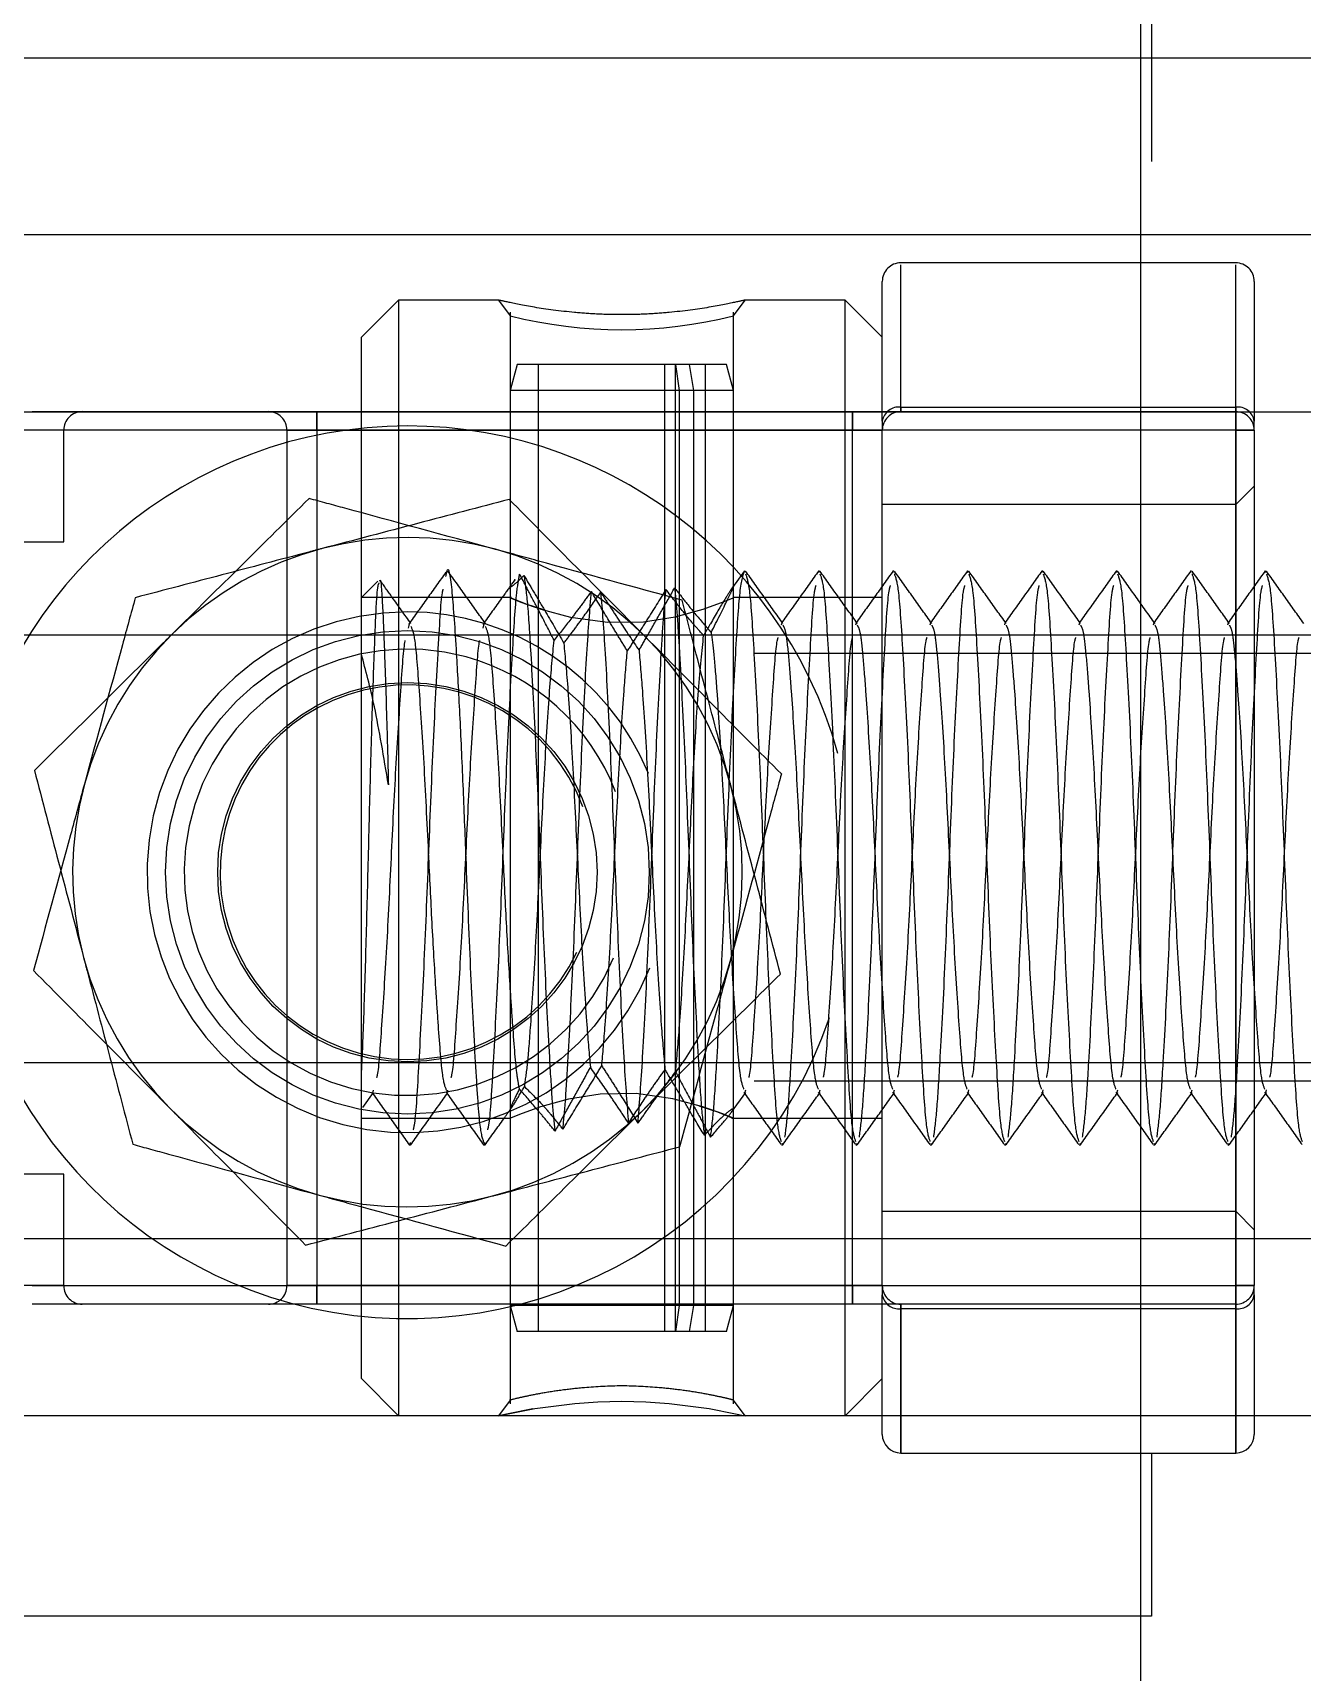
# Model space of a CAD drawing. Header units: metres. Extents: x 0 to 21025, y 0 to 14850.
# Drawn here: x 2112.73 to 2146.85, y 9001.63 to 9045.7 of the extents above; entities that cross this region are included whole.
import ezdxf

# ---------------------------------------------------------------- set-up
doc = ezdxf.new("R2010")
doc.units = ezdxf.units.M
doc.header["$LTSCALE"] = 25
doc.linetypes.add('HIDDEN2', pattern=[4.7625, 3.175, -1.5875])
for name, color, linetype in [('SL1', 8, 'Continuous'), ('SL4', 4, 'Continuous'), ('ST1', 7, 'HIDDEN2')]:
    doc.layers.add(name, color=color, linetype=linetype)

msp = doc.modelspace()

# ---------------------------------------------------------------- linework, layer by layer
at = {"layer": 'SL1'}
for p, q in [((2142.517, 9003.134), (2142.517, 9153.134)), ((2142.517, 8977.054), (2142.517, 9003.134))]:
    msp.add_line(p, q, dxfattribs=at)
at = {"layer": 'SL4'}
for p, q in [((2251.996, 9045.026), (1961.996, 9045.026)), ((2248.996, 9040.269), (1957.238, 9040.269)), ((2215.019, 9035.506), (1988.496, 9035.506)), ((2248.996, 9013.276), (1957.238, 9013.276)), ((2248.821, 9008.519), (1961.996, 9008.519)), ((2135.564, 9008.019), (2135.564, 9008.519)), ((2136.064, 9008.519), (2136.064, 9007.519)), ((2145.064, 9007.519), (2145.064, 9008.519)), ((2145.564, 9008.519), (2145.564, 9008.019)), ((2136.064, 9007.519), (2145.064, 9007.519)), ((2142.802, 9007.519), (2142.802, 9003.134)), ((2142.802, 9003.134), (2096.064, 9003.134))]:
    msp.add_line(p, q, dxfattribs=at)
for centre, start, end in [((2136.064, 9008.019), 180, 270), ((2145.064, 9008.019), 270, 0)]:
    msp.add_arc(centre, 0.5, start, end, dxfattribs=at)
at = {"layer": 'ST1'}
for p, q in [((2142.802, 9121.619), (2142.802, 9007.519)), ((2248.996, 9045.026), (1961.996, 9045.026)), ((2145.064, 9039.519), (2136.064, 9039.519)), ((2136.064, 9035.64), (2136.064, 9039.469)), ((2145.064, 9035.64), (2145.064, 9039.469)), ((2135.564, 9035.261), (2135.564, 9039.019)), ((2145.564, 9039.019), (2145.564, 9035.261)), ((2122.564, 9038.519), (2121.564, 9037.519)), ((2122.564, 9038.519), (2122.564, 9008.519)), ((2125.25, 9038.519), (2122.564, 9038.519)), ((2125.25, 9038.519), (2125.564, 9038.097)), ((2131.564, 9038.097), (2131.879, 9038.519)), ((2134.564, 9038.519), (2131.879, 9038.519)), ((2134.564, 9008.519), (2134.564, 9038.519)), ((2135.564, 9037.519), (2134.564, 9038.519)), ((2125.564, 9038.197), (2125.564, 9030.502)), ((2131.564, 9030.519), (2131.564, 9038.197)), ((2121.564, 9009.519), (2121.564, 9037.519)), ((2125.752, 9036.788), (2125.564, 9036.088)), ((2131.377, 9036.788), (2125.752, 9036.788)), ((2126.314, 9036.788), (2126.314, 9010.788)), ((2129.722, 9010.788), (2129.722, 9036.788)), ((2130.009, 9010.788), (2130.009, 9036.788)), ((2130.011, 9036.788), (2130.108, 9036.088)), ((2130.371, 9036.788), (2130.491, 9036.088)), ((2130.814, 9010.788), (2130.814, 9036.788)), ((2131.564, 9036.088), (2131.377, 9036.788)), ((2131.564, 9036.088), (2125.564, 9036.088)), ((2125.564, 9036.088), (2125.564, 9011.488)), ((2130.108, 9036.088), (2130.108, 9011.488)), ((2130.491, 9036.088), (2130.491, 9011.488)), ((2131.564, 9011.488), (2131.564, 9036.088)), ((2251.996, 9035.506), (1951.996, 9035.506)), ((2112.714, 9035.519), (2145.064, 9035.519)), ((2120.364, 9035.019), (2120.364, 9035.519)), ((2120.364, 9035.519), (2120.364, 9035.019)), ((2134.764, 9035.019), (2134.764, 9035.519)), ((2134.764, 9035.519), (2134.764, 9035.019)), ((2136.064, 9035.519), (2136.064, 9035.64)), ((2136.064, 9035.64), (2145.064, 9035.64)), ((2136.064, 9035.64), (2136.064, 9035.519)), ((2145.064, 9035.519), (2145.064, 9035.64)), ((2145.064, 9035.64), (2145.064, 9035.519)), ((2145.064, 9035.519), (2145.064, 9035.019)), ((2145.064, 9035.019), (2145.064, 9035.519)), ((2113.564, 9035.019), (2053.564, 9035.019)), ((2145.064, 9035.019), (2112.714, 9035.019)), ((2113.564, 9032.019), (2113.564, 9035.019)), ((2119.564, 9035.019), (2120.364, 9035.019)), ((2119.564, 9035.019), (2119.564, 9012.019)), ((2120.364, 9035.019), (2119.564, 9035.019)), ((2120.364, 9035.019), (2134.764, 9035.019)), ((2120.364, 9035.019), (2120.364, 9012.019)), ((2134.764, 9035.019), (2135.564, 9035.019)), ((2134.764, 9012.019), (2134.764, 9035.019)), ((2135.564, 9035.019), (2134.764, 9035.019)), ((2135.564, 9035.261), (2135.564, 9035.019)), ((2135.564, 9012.019), (2135.564, 9035.019)), ((2145.064, 9012.019), (2145.064, 9035.019)), ((2145.064, 9035.019), (2145.564, 9035.019)), ((2145.564, 9035.019), (2145.064, 9035.019)), ((2145.064, 9035.019), (2145.064, 9033.019)), ((2145.564, 9035.019), (2145.564, 9035.261)), ((2145.564, 9035.019), (2145.564, 9012.019)), ((2145.564, 9033.519), (2145.064, 9033.019)), ((2145.064, 9033.019), (2135.564, 9033.019)), ((2145.064, 9033.019), (2145.064, 9014.019)), ((2083.564, 9032.019), (2113.564, 9032.019)), ((2131.858, 9031.241), (2131.539, 9030.793)), ((2133.858, 9031.189), (2133.87, 9031.246)), ((2135.858, 9031.189), (2135.87, 9031.246)), ((2137.858, 9031.189), (2137.87, 9031.246)), ((2139.858, 9031.189), (2139.87, 9031.246)), ((2141.858, 9031.189), (2141.87, 9031.246)), ((2143.858, 9031.189), (2143.87, 9031.246)), ((2145.858, 9031.189), (2145.87, 9031.246)), ((2122.002, 9030.956), (2121.564, 9030.519)), ((2125.564, 9030.842), (2125.564, 9016.782)), ((2125.697, 9031.002), (2125.602, 9030.884)), ((2125.693, 9031.005), (2125.645, 9030.937)), ((2131.564, 9016.742), (2131.564, 9030.8)), ((2125.603, 9030.519), (2121.564, 9030.519)), ((2135.564, 9030.519), (2131.564, 9030.519)), ((2122.834, 9029.701), (2122.87, 9029.84)), ((2124.834, 9029.701), (2124.864, 9029.815)), ((2132.856, 9029.786), (2132.87, 9029.84)), ((2134.856, 9029.786), (2134.87, 9029.84)), ((2136.856, 9029.786), (2136.87, 9029.84)), ((2138.856, 9029.786), (2138.87, 9029.84)), ((2140.856, 9029.786), (2140.87, 9029.84)), ((2142.856, 9029.786), (2142.87, 9029.84)), ((2144.856, 9029.786), (2144.87, 9029.84)), ((1992.496, 9029.519), (2211.496, 9029.519)), ((2211.496, 9029.019), (1992.496, 9029.019)), ((1992.496, 9018.019), (2211.496, 9018.019)), ((2211.496, 9017.519), (1992.496, 9017.519)), ((2121.607, 9016.811), (2121.891, 9017.21)), ((2121.87, 9017.197), (2121.89, 9017.273)), ((2123.87, 9017.197), (2123.89, 9017.273)), ((2131.515, 9016.681), (2131.895, 9017.214)), ((2131.87, 9017.197), (2131.893, 9017.286)), ((2133.87, 9017.197), (2133.893, 9017.286)), ((2135.87, 9017.197), (2135.893, 9017.286)), ((2137.87, 9017.197), (2137.893, 9017.286)), ((2139.87, 9017.197), (2139.893, 9017.286)), ((2141.87, 9017.197), (2141.893, 9017.286)), ((2143.87, 9017.197), (2143.893, 9017.286)), ((2145.87, 9017.197), (2145.893, 9017.286)), ((2121.564, 9016.519), (2125.564, 9016.519)), ((2125.564, 9016.519), (2125.564, 9008.84)), ((2131.525, 9016.519), (2135.564, 9016.519)), ((2131.564, 9008.84), (2131.564, 9016.535)), ((2122.87, 9015.791), (2122.886, 9015.866)), ((2124.87, 9015.791), (2124.886, 9015.866)), ((2132.87, 9015.791), (2132.891, 9015.85)), ((2134.87, 9015.791), (2134.891, 9015.85)), ((2136.87, 9015.791), (2136.891, 9015.85)), ((2138.87, 9015.791), (2138.891, 9015.85)), ((2140.87, 9015.791), (2140.891, 9015.85)), ((2142.87, 9015.791), (2142.891, 9015.85)), ((2144.87, 9015.791), (2144.891, 9015.85)), ((2113.564, 9015.019), (2053.564, 9015.019)), ((2113.564, 9012.019), (2113.564, 9015.019)), ((2135.564, 9014.019), (2145.064, 9014.019)), ((2145.064, 9014.019), (2145.564, 9013.519)), ((2145.064, 9014.019), (2145.064, 9012.019)), ((2251.996, 9013.276), (1957.238, 9013.276)), ((2113.564, 9012.019), (2053.564, 9012.019)), ((2112.714, 9012.019), (2145.064, 9012.019)), ((2120.364, 9012.019), (2119.564, 9012.019)), ((2119.564, 9012.019), (2120.364, 9012.019)), ((2120.364, 9011.519), (2120.364, 9012.019)), ((2134.764, 9012.019), (2120.364, 9012.019)), ((2120.364, 9012.019), (2120.364, 9011.519)), ((2135.564, 9012.019), (2134.764, 9012.019)), ((2134.764, 9011.519), (2134.764, 9012.019)), ((2134.764, 9012.019), (2135.564, 9012.019)), ((2134.764, 9012.019), (2134.764, 9011.519)), ((2135.564, 9012.019), (2135.564, 9011.776)), ((2135.564, 9008.519), (2135.564, 9011.776)), ((2145.064, 9012.019), (2145.564, 9012.019)), ((2145.064, 9012.019), (2145.064, 9011.519)), ((2145.564, 9012.019), (2145.064, 9012.019)), ((2145.064, 9011.519), (2145.064, 9012.019)), ((2145.564, 9011.776), (2145.564, 9012.019)), ((2145.564, 9011.776), (2145.564, 9008.519)), ((2145.064, 9011.519), (2112.714, 9011.519)), ((2131.564, 9011.488), (2125.564, 9011.488)), ((2125.564, 9011.488), (2125.752, 9010.788)), ((2130.108, 9011.488), (2130.011, 9010.788)), ((2130.491, 9011.488), (2130.371, 9010.788)), ((2131.377, 9010.788), (2131.564, 9011.488)), ((2136.064, 9011.519), (2136.064, 9011.397)), ((2136.064, 9011.397), (2136.064, 9011.519)), ((2145.064, 9011.397), (2136.064, 9011.397)), ((2136.064, 9011.397), (2136.064, 9008.519)), ((2136.064, 9007.519), (2136.064, 9011.397)), ((2145.064, 9011.519), (2145.064, 9011.397)), ((2145.064, 9011.397), (2145.064, 9011.519)), ((2145.064, 9011.397), (2145.064, 9007.519)), ((2145.064, 9008.519), (2145.064, 9011.397)), ((2131.377, 9010.788), (2125.752, 9010.788)), ((2121.564, 9009.519), (2122.564, 9008.519)), ((2134.564, 9008.519), (2135.564, 9009.519)), ((2125.564, 9008.94), (2125.25, 9008.519)), ((2131.879, 9008.519), (2131.564, 9008.94))]:
    msp.add_line(p, q, dxfattribs=at)
at = {"layer": 'ST1', "flags": 128}
for points in [[(2126.492, 9030.179), (2125.996, 9030.345), (2125.621, 9030.494), (2125.591, 9030.507), (2125.853, 9030.4), (2126.384, 9030.208), (2127.189, 9029.991), (2128.182, 9029.855), (2129.146, 9029.87), (2129.997, 9030.003), (2130.749, 9030.21), (2131.315, 9030.415), (2131.557, 9030.516), (2131.564, 9030.519), (2131.564, 9030.519)], [(2130.637, 9016.858), (2131.132, 9016.693), (2131.507, 9016.543), (2131.537, 9016.53), (2131.275, 9016.637), (2130.745, 9016.829), (2129.939, 9017.046), (2128.946, 9017.182), (2127.983, 9017.167), (2127.132, 9017.034), (2126.38, 9016.827), (2125.814, 9016.622), (2125.571, 9016.521), (2125.564, 9016.519), (2125.564, 9016.519)], [(2126.172, 9008.704), (2125.506, 9008.575), (2125.25, 9008.519), (2125.506, 9008.576), (2126.222, 9008.714), (2127.297, 9008.852), (2127.923, 9008.896), (2128.567, 9008.911), (2129.209, 9008.896), (2129.836, 9008.852), (2130.909, 9008.713), (2131.623, 9008.576), (2131.879, 9008.519), (2131.879, 9008.519)]]:
    msp.add_lwpolyline(points, dxfattribs=at)
at = {"layer": 'ST1'}
for radius in [6.5, 5.1]:
    msp.add_circle((2122.802, 9023.134), radius, dxfattribs=at)
for centre, radius, start, end in [((2136.064, 9039.019), 0.5, 90, 180), ((2145.064, 9039.019), 0.5, 0, 90), ((2128.564, 9049.82), 12.101, 255.6458, 284.3543), ((2114.064, 9035.019), 0.5, 90, 180), ((2119.064, 9035.019), 0.5, 0, 90), ((2136.011, 9035.191), 0.452, 83.2366, 171.0568), ((2136.064, 9035.019), 0.5, 90, 180), ((2145.117, 9035.191), 0.452, 8.9432, 96.7634), ((2145.064, 9035.019), 0.5, 0, 90), ((2122.802, 9023.134), 12, 15.4213, 254.7385), ((2122.802, 9023.134), 9, 74.7385, 134.7385), ((2122.802, 9023.134), 9, 14.7385, 74.7385), ((2122.802, 9023.134), 7, 90, 338.4817), ((2122.802, 9023.134), 7, 22.2856, 90), ((2122.802, 9023.134), 9, 134.7385, 194.7385), ((2122.802, 9023.134), 6, 74.7385, 337.4499), ((2122.802, 9023.134), 6, 21.1433, 74.7385), ((2122.802, 9023.134), 5.036, 20.4616, 254.7385), ((2122.802, 9023.134), 9, 314.7385, 14.7385), ((2122.802, 9023.134), 5.036, 254.7385, 334.788), ((2122.802, 9023.134), 9, 194.7385, 254.7385), ((2122.802, 9023.134), 12, 254.7385, 341.015), ((2122.802, 9023.134), 9, 254.7385, 314.7385), ((2114.064, 9012.019), 0.5, 180, 270), ((2119.064, 9012.019), 0.5, 270, 0), ((2136.064, 9012.019), 0.5, 180, 270), ((2136.011, 9011.846), 0.452, 188.9432, 276.7634), ((2145.064, 9012.019), 0.5, 270, 0), ((2145.117, 9011.846), 0.452, 263.2366, 351.0568)]:
    msp.add_arc(centre, radius, start, end, dxfattribs=at)
for points, knots in [([(2131.879, 9038.519), (2131.827, 9038.507), (2131.723, 9038.483), (2130.969, 9038.323), (2130.049, 9038.196), (2129.215, 9038.136), (2128.564, 9038.121), (2127.912, 9038.136), (2127.079, 9038.196), (2126.158, 9038.323), (2125.405, 9038.483), (2125.302, 9038.506), (2125.25, 9038.518)], [0, 0, 0, 0, 0.126515, 0.252178, 0.376338, 0.4387, 0.500055, 0.561334, 0.623836, 0.747998, 0.873699, 1, 1, 1, 1]), ([(2120.158, 9033.184), (2119.558, 9032.59), (2118.348, 9031.391), (2117.098, 9030.152), (2116.467, 9029.527)], [0, 0, 0, 0, 0.495458, 1, 1, 1, 1]), ([(2125.171, 9031.816), (2123.807, 9032.188), (2122.11, 9032.651), (2120.478, 9033.097), (2120.158, 9033.184)], [0, 0, 0, 0, 0.803647, 1, 1, 1, 1]), ([(2125.537, 9033.159), (2124.721, 9032.945), (2123.074, 9032.511), (2121.371, 9032.063), (2120.512, 9031.837)], [0, 0, 0, 0, 0.495458, 1, 1, 1, 1]), ([(2129.195, 9029.468), (2129.108, 9029.556), (2128.451, 9030.218), (2127.214, 9031.468), (2126.099, 9032.592), (2125.537, 9033.159)], [0, 0, 0, 0, 0.07009, 0.530784, 1, 1, 1, 1]), ([(2120.512, 9031.837), (2120.393, 9031.806), (2119.491, 9031.569), (2117.79, 9031.121), (2116.259, 9030.719), (2115.487, 9030.516)], [0, 0, 0, 0, 0.07009, 0.530784, 1, 1, 1, 1]), ([(2130.184, 9030.448), (2128.894, 9030.8), (2127.24, 9031.251), (2125.544, 9031.714), (2125.171, 9031.816)], [0, 0, 0, 0, 0.779636, 1, 1, 1, 1]), ([(2122.059, 9030.961), (2122.061, 9030.969), (2122.084, 9031.067), (2122.128, 9030.457), (2122.185, 9029.12), (2122.243, 9027.313), (2122.278, 9025.994), (2122.291, 9025.48)], [0, 0, 0, 0, 0.024344, 0.290236, 0.55602, 0.826852, 1, 1, 1, 1]), ([(2123.835, 9031.203), (2123.668, 9030.969), (2123.334, 9030.501), (2123, 9030.033), (2122.833, 9029.799)], [0, 0, 0, 0, 0.500027, 1, 1, 1, 1]), ([(2123.836, 9031.085), (2123.847, 9031.149), (2123.901, 9031.45), (2124.001, 9030.786), (2124.101, 9029.321), (2124.204, 9027.424), (2124.292, 9025.527), (2124.383, 9023.182), (2124.491, 9020.474), (2124.627, 9017.935), (2124.735, 9016.198), (2124.816, 9015.97), (2124.855, 9015.862)], [0, 0, 0, 0, 0.0332198, 0.1569955, 0.2769225, 0.3604424, 0.4439588, 0.5243395, 0.6460078, 0.7708643, 0.8907913, 1, 1, 1, 1]), ([(2124.896, 9029.821), (2124.729, 9030.056), (2124.394, 9030.525), (2124.06, 9030.994), (2123.892, 9031.229)], [0, 0, 0, 0, 0.499948, 1, 1, 1, 1]), ([(2124.96, 9016.209), (2124.973, 9016.257), (2125.028, 9016.461), (2125.113, 9017.969), (2125.25, 9020.466), (2125.37, 9023.522), (2125.491, 9026.559), (2125.627, 9029.111), (2125.725, 9030.647), (2125.792, 9031.011), (2125.818, 9031.151)], [0, 0, 0, 0, 0.044539, 0.186352, 0.333994, 0.477866, 0.621739, 0.769381, 0.911194, 1, 1, 1, 1]), ([(2125.591, 9030.842), (2125.584, 9030.828), (2125.563, 9030.785), (2125.706, 9030.895), (2125.868, 9031.049), (2125.932, 9031.111)], [0, 0, 0, 0, 0.217383, 0.688839, 1, 1, 1, 1]), ([(2126.744, 9029.373), (2126.608, 9029.636), (2126.373, 9030.089), (2126.056, 9030.692), (2125.898, 9030.997), (2125.818, 9031.151)], [0, 0, 0, 0, 0.407732, 0.700309, 1, 1, 1, 1]), ([(2125.932, 9031.111), (2125.964, 9030.901), (2126.027, 9030.486), (2126.124, 9028.918), (2126.25, 9026.559), (2126.37, 9023.518), (2126.491, 9020.479), (2126.609, 9018.249), (2126.696, 9016.846), (2126.743, 9016.397), (2126.767, 9016.174)], [0, 0, 0, 0, 0.113372, 0.2252489, 0.3767018, 0.5242875, 0.6718732, 0.8233261, 0.912077, 1, 1, 1, 1]), ([(2125.932, 9031.111), (2126.02, 9030.965), (2126.195, 9030.675), (2126.555, 9030.066), (2126.833, 9029.592), (2127.005, 9029.297)], [0, 0, 0, 0, 0.275087, 0.549567, 1, 1, 1, 1]), ([(2130.949, 9016.009), (2130.977, 9016.228), (2131.034, 9016.665), (2131.127, 9018.17), (2131.25, 9020.478), (2131.37, 9023.518), (2131.491, 9026.56), (2131.627, 9029.107), (2131.74, 9030.894), (2131.826, 9031.128), (2131.87, 9031.246)], [0, 0, 0, 0, 0.094003, 0.187512, 0.325203, 0.459378, 0.593554, 0.731245, 0.863501, 1, 1, 1, 1]), ([(2132.895, 9029.823), (2132.727, 9030.058), (2132.392, 9030.528), (2132.057, 9030.997), (2131.89, 9031.232)], [0, 0, 0, 0, 0.499908, 1, 1, 1, 1]), ([(2131.89, 9031.155), (2131.927, 9031.049), (2132.007, 9030.823), (2132.113, 9029.101), (2132.25, 9026.562), (2132.37, 9023.519), (2132.491, 9020.475), (2132.627, 9017.937), (2132.733, 9016.227), (2132.811, 9016.001), (2132.847, 9015.898)], [0, 0, 0, 0, 0.111758, 0.239388, 0.372264, 0.501747, 0.63123, 0.764106, 0.891736, 1, 1, 1, 1]), ([(2133.858, 9031.241), (2133.691, 9031.006), (2133.357, 9030.537), (2133.022, 9030.068), (2132.855, 9029.833)], [0, 0, 0, 0, 0.500033, 1, 1, 1, 1]), ([(2134.895, 9029.823), (2134.727, 9030.058), (2134.392, 9030.528), (2134.057, 9030.997), (2133.89, 9031.232)], [0, 0, 0, 0, 0.499908, 1, 1, 1, 1]), ([(2133.89, 9031.155), (2133.927, 9031.049), (2134.007, 9030.823), (2134.113, 9029.101), (2134.25, 9026.562), (2134.37, 9023.519), (2134.491, 9020.475), (2134.627, 9017.937), (2134.733, 9016.227), (2134.811, 9016.001), (2134.847, 9015.898)], [0, 0, 0, 0, 0.111758, 0.239388, 0.372264, 0.501747, 0.63123, 0.764106, 0.891736, 1, 1, 1, 1]), ([(2135.858, 9031.241), (2135.691, 9031.006), (2135.357, 9030.537), (2135.022, 9030.068), (2134.855, 9029.833)], [0, 0, 0, 0, 0.500033, 1, 1, 1, 1]), ([(2136.895, 9029.823), (2136.727, 9030.058), (2136.392, 9030.528), (2136.057, 9030.997), (2135.89, 9031.232)], [0, 0, 0, 0, 0.4999079, 1, 1, 1, 1]), ([(2135.89, 9031.155), (2135.927, 9031.049), (2136.007, 9030.823), (2136.113, 9029.101), (2136.25, 9026.562), (2136.37, 9023.519), (2136.491, 9020.475), (2136.627, 9017.937), (2136.733, 9016.227), (2136.811, 9016.001), (2136.847, 9015.898)], [0, 0, 0, 0, 0.111758, 0.239388, 0.372264, 0.501747, 0.63123, 0.764106, 0.891736, 1, 1, 1, 1]), ([(2137.858, 9031.241), (2137.691, 9031.006), (2137.357, 9030.537), (2137.022, 9030.068), (2136.855, 9029.833)], [0, 0, 0, 0, 0.5000327, 1, 1, 1, 1]), ([(2138.895, 9029.823), (2138.727, 9030.058), (2138.392, 9030.528), (2138.057, 9030.997), (2137.89, 9031.232)], [0, 0, 0, 0, 0.4999079, 1, 1, 1, 1]), ([(2137.89, 9031.155), (2137.927, 9031.049), (2138.007, 9030.823), (2138.113, 9029.101), (2138.25, 9026.562), (2138.37, 9023.519), (2138.491, 9020.475), (2138.627, 9017.937), (2138.733, 9016.227), (2138.811, 9016.001), (2138.847, 9015.898)], [0, 0, 0, 0, 0.111758, 0.239388, 0.372264, 0.501747, 0.63123, 0.764106, 0.891736, 1, 1, 1, 1]), ([(2139.858, 9031.241), (2139.691, 9031.006), (2139.357, 9030.537), (2139.022, 9030.068), (2138.855, 9029.833)], [0, 0, 0, 0, 0.5000327, 1, 1, 1, 1]), ([(2140.895, 9029.823), (2140.727, 9030.058), (2140.392, 9030.528), (2140.057, 9030.997), (2139.89, 9031.232)], [0, 0, 0, 0, 0.499908, 1, 1, 1, 1]), ([(2139.89, 9031.155), (2139.927, 9031.049), (2140.007, 9030.823), (2140.113, 9029.101), (2140.25, 9026.562), (2140.37, 9023.519), (2140.491, 9020.475), (2140.627, 9017.937), (2140.733, 9016.227), (2140.811, 9016.001), (2140.847, 9015.898)], [0, 0, 0, 0, 0.1117583, 0.2393882, 0.3722641, 0.5017472, 0.6312302, 0.7641061, 0.891736, 1, 1, 1, 1]), ([(2141.858, 9031.241), (2141.691, 9031.006), (2141.357, 9030.537), (2141.022, 9030.068), (2140.855, 9029.833)], [0, 0, 0, 0, 0.500033, 1, 1, 1, 1]), ([(2142.895, 9029.823), (2142.727, 9030.058), (2142.392, 9030.528), (2142.057, 9030.997), (2141.89, 9031.232)], [0, 0, 0, 0, 0.4999079, 1, 1, 1, 1]), ([(2141.89, 9031.155), (2141.927, 9031.049), (2142.007, 9030.823), (2142.113, 9029.101), (2142.25, 9026.562), (2142.37, 9023.519), (2142.491, 9020.475), (2142.627, 9017.937), (2142.733, 9016.227), (2142.811, 9016.001), (2142.847, 9015.898)], [0, 0, 0, 0, 0.111758, 0.239388, 0.372264, 0.501747, 0.63123, 0.764106, 0.891736, 1, 1, 1, 1]), ([(2143.858, 9031.241), (2143.691, 9031.006), (2143.357, 9030.537), (2143.022, 9030.068), (2142.855, 9029.833)], [0, 0, 0, 0, 0.500033, 1, 1, 1, 1]), ([(2144.895, 9029.823), (2144.727, 9030.058), (2144.392, 9030.528), (2144.057, 9030.997), (2143.89, 9031.232)], [0, 0, 0, 0, 0.499908, 1, 1, 1, 1]), ([(2143.89, 9031.155), (2143.927, 9031.049), (2144.007, 9030.823), (2144.113, 9029.101), (2144.25, 9026.562), (2144.37, 9023.519), (2144.491, 9020.475), (2144.627, 9017.937), (2144.733, 9016.227), (2144.811, 9016.001), (2144.847, 9015.898)], [0, 0, 0, 0, 0.111758, 0.239388, 0.372264, 0.501747, 0.63123, 0.764106, 0.891736, 1, 1, 1, 1]), ([(2145.858, 9031.241), (2145.691, 9031.006), (2145.357, 9030.537), (2145.022, 9030.068), (2144.855, 9029.833)], [0, 0, 0, 0, 0.500033, 1, 1, 1, 1]), ([(2146.895, 9029.823), (2146.727, 9030.058), (2146.392, 9030.528), (2146.057, 9030.997), (2145.89, 9031.232)], [0, 0, 0, 0, 0.4999079, 1, 1, 1, 1]), ([(2145.89, 9031.155), (2145.927, 9031.049), (2146.007, 9030.823), (2146.113, 9029.101), (2146.25, 9026.562), (2146.37, 9023.519), (2146.491, 9020.475), (2146.627, 9017.937), (2146.733, 9016.227), (2146.811, 9016.001), (2146.847, 9015.898)], [0, 0, 0, 0, 0.111758, 0.239388, 0.372264, 0.501747, 0.63123, 0.764106, 0.891736, 1, 1, 1, 1]), ([(2121.564, 9017.579), (2121.585, 9018.052), (2121.626, 9018.998), (2121.693, 9021.129), (2121.753, 9023.5), (2121.812, 9025.924), (2121.879, 9028.13), (2121.941, 9029.827), (2121.993, 9030.84), (2122.03, 9030.891), (2122.045, 9030.912)], [0, 0, 0, 0, 0.127856, 0.255712, 0.383567, 0.511324, 0.64267, 0.774035, 0.905324, 1, 1, 1, 1]), ([(2122.896, 9029.821), (2122.729, 9030.056), (2122.455, 9030.439), (2122.181, 9030.823), (2122.075, 9030.972)], [0, 0, 0, 0, 0.611339, 1, 1, 1, 1]), ([(2122.96, 9016.209), (2122.973, 9016.257), (2123.028, 9016.461), (2123.113, 9017.969), (2123.25, 9020.468), (2123.37, 9023.518), (2123.491, 9026.574), (2123.628, 9029.053), (2123.706, 9030.516), (2123.755, 9030.714), (2123.762, 9030.743)], [0, 0, 0, 0, 0.047646, 0.199353, 0.357295, 0.511204, 0.665113, 0.823055, 0.974761, 1, 1, 1, 1]), ([(2125.599, 9030.872), (2125.511, 9030.748), (2125.255, 9030.391), (2125, 9030.033), (2124.833, 9029.799)], [0, 0, 0, 0, 0.345879, 1, 1, 1, 1]), ([(2127.746, 9030.687), (2127.654, 9030.56), (2127.47, 9030.307), (2127.134, 9029.86), (2126.894, 9029.559), (2126.744, 9029.373)], [0, 0, 0, 0, 0.2754645, 0.5509696, 1, 1, 1, 1]), ([(2126.98, 9016.223), (2127.002, 9016.446), (2127.047, 9016.893), (2127.132, 9018.27), (2127.249, 9020.478), (2127.37, 9023.523), (2127.491, 9026.543), (2127.628, 9029.203), (2127.706, 9030.193), (2127.746, 9030.687)], [0, 0, 0, 0, 0.091539, 0.184266, 0.349273, 0.510066, 0.67086, 0.835866, 1, 1, 1, 1]), ([(2127.005, 9029.297), (2127.098, 9029.416), (2127.282, 9029.653), (2127.614, 9030.108), (2127.851, 9030.45), (2127.997, 9030.662)], [0, 0, 0, 0, 0.275069, 0.550049, 1, 1, 1, 1]), ([(2128.712, 9029.085), (2128.629, 9029.22), (2128.463, 9029.491), (2128.139, 9030.026), (2127.902, 9030.424), (2127.746, 9030.687)], [0, 0, 0, 0, 0.254145, 0.508288, 1, 1, 1, 1]), ([(2127.997, 9030.662), (2128.036, 9030.174), (2128.114, 9029.184), (2128.249, 9026.544), (2128.37, 9023.519), (2128.491, 9020.493), (2128.626, 9017.869), (2128.703, 9016.879), (2128.741, 9016.395)], [0, 0, 0, 0, 0.165658, 0.335718, 0.501437, 0.667155, 0.837216, 1, 1, 1, 1]), ([(2127.997, 9030.662), (2128.083, 9030.529), (2128.255, 9030.263), (2128.596, 9029.741), (2128.856, 9029.355), (2129.027, 9029.102)], [0, 0, 0, 0, 0.254741, 0.509482, 1, 1, 1, 1]), ([(2129.751, 9030.738), (2129.582, 9030.466), (2129.327, 9030.056), (2128.978, 9029.502), (2128.801, 9029.224), (2128.712, 9029.085)], [0, 0, 0, 0, 0.497457, 0.748438, 1, 1, 1, 1]), ([(2128.998, 9016.384), (2129.036, 9016.871), (2129.114, 9017.86), (2129.249, 9020.494), (2129.37, 9023.515), (2129.491, 9026.559), (2129.606, 9028.737), (2129.69, 9030.076), (2129.731, 9030.519), (2129.751, 9030.738)], [0, 0, 0, 0, 0.162123, 0.329894, 0.49338, 0.656866, 0.824637, 0.913089, 1, 1, 1, 1]), ([(2129.027, 9029.102), (2129.107, 9029.242), (2129.309, 9029.595), (2129.63, 9030.157), (2129.866, 9030.572), (2129.984, 9030.78)], [0, 0, 0, 0, 0.248799, 0.623508, 1, 1, 1, 1]), ([(2130.763, 9029.501), (2130.673, 9029.599), (2130.495, 9029.795), (2130.155, 9030.206), (2129.907, 9030.533), (2129.751, 9030.738)], [0, 0, 0, 0, 0.271578, 0.542917, 1, 1, 1, 1]), ([(2129.984, 9030.78), (2130.006, 9030.559), (2130.049, 9030.113), (2130.133, 9028.754), (2130.249, 9026.558), (2130.37, 9023.519), (2130.491, 9020.478), (2130.612, 9018.197), (2130.703, 9016.726), (2130.757, 9016.282), (2130.783, 9016.06)], [0, 0, 0, 0, 0.085004, 0.171301, 0.329311, 0.483287, 0.637262, 0.795272, 0.897616, 1, 1, 1, 1]), ([(2129.984, 9030.78), (2130.076, 9030.661), (2130.259, 9030.424), (2130.597, 9030.006), (2130.822, 9029.744), (2130.965, 9029.579)], [0, 0, 0, 0, 0.2686568, 0.5374025, 1, 1, 1, 1]), ([(2130.965, 9029.579), (2131.128, 9029.902), (2131.362, 9030.369), (2131.544, 9030.749), (2131.58, 9030.85), (2131.508, 9030.755), (2131.304, 9030.429), (2131.03, 9029.965), (2130.824, 9029.607), (2130.763, 9029.501)], [0, 0, 0, 0, 0.258271, 0.372339, 0.487332, 0.589054, 0.71672, 0.9158, 1, 1, 1, 1]), ([(2132.949, 9016.009), (2132.977, 9016.228), (2133.034, 9016.666), (2133.127, 9018.17), (2133.25, 9020.479), (2133.37, 9023.516), (2133.491, 9026.57), (2133.627, 9029.071), (2133.713, 9030.589), (2133.77, 9030.794), (2133.785, 9030.847)], [0, 0, 0, 0, 0.103388, 0.206233, 0.357671, 0.505243, 0.652814, 0.804253, 0.949712, 1, 1, 1, 1]), ([(2134.949, 9016.009), (2134.977, 9016.228), (2135.034, 9016.666), (2135.127, 9018.17), (2135.25, 9020.479), (2135.37, 9023.516), (2135.491, 9026.57), (2135.627, 9029.071), (2135.713, 9030.589), (2135.77, 9030.794), (2135.785, 9030.847)], [0, 0, 0, 0, 0.103388, 0.206233, 0.357671, 0.505243, 0.652814, 0.804253, 0.949712, 1, 1, 1, 1]), ([(2136.949, 9016.009), (2136.977, 9016.228), (2137.034, 9016.666), (2137.127, 9018.17), (2137.25, 9020.479), (2137.37, 9023.516), (2137.491, 9026.57), (2137.627, 9029.071), (2137.713, 9030.589), (2137.77, 9030.794), (2137.785, 9030.847)], [0, 0, 0, 0, 0.103388, 0.206233, 0.357671, 0.505243, 0.652814, 0.804253, 0.949712, 1, 1, 1, 1]), ([(2138.949, 9016.009), (2138.977, 9016.228), (2139.034, 9016.666), (2139.127, 9018.17), (2139.25, 9020.479), (2139.37, 9023.516), (2139.491, 9026.57), (2139.627, 9029.071), (2139.713, 9030.589), (2139.77, 9030.794), (2139.785, 9030.847)], [0, 0, 0, 0, 0.103388, 0.206233, 0.357671, 0.505243, 0.652814, 0.804253, 0.949712, 1, 1, 1, 1]), ([(2140.949, 9016.009), (2140.977, 9016.228), (2141.034, 9016.666), (2141.127, 9018.17), (2141.25, 9020.479), (2141.37, 9023.516), (2141.491, 9026.57), (2141.627, 9029.071), (2141.713, 9030.589), (2141.77, 9030.794), (2141.785, 9030.847)], [0, 0, 0, 0, 0.103388, 0.206233, 0.357671, 0.505243, 0.652814, 0.804253, 0.949712, 1, 1, 1, 1]), ([(2142.949, 9016.009), (2142.977, 9016.228), (2143.034, 9016.666), (2143.127, 9018.17), (2143.25, 9020.479), (2143.37, 9023.516), (2143.491, 9026.57), (2143.627, 9029.071), (2143.713, 9030.589), (2143.77, 9030.794), (2143.785, 9030.847)], [0, 0, 0, 0, 0.103388, 0.206233, 0.357671, 0.505243, 0.652814, 0.804253, 0.949712, 1, 1, 1, 1]), ([(2144.949, 9016.009), (2144.977, 9016.228), (2145.034, 9016.666), (2145.127, 9018.17), (2145.25, 9020.479), (2145.37, 9023.516), (2145.491, 9026.57), (2145.627, 9029.071), (2145.713, 9030.589), (2145.77, 9030.794), (2145.785, 9030.847)], [0, 0, 0, 0, 0.103388, 0.206233, 0.357671, 0.505243, 0.652814, 0.804253, 0.949712, 1, 1, 1, 1]), ([(2115.487, 9030.516), (2115.372, 9030.095), (2114.926, 9028.461), (2114.463, 9026.763), (2114.119, 9025.503)], [0, 0, 0, 0, 0.257551, 1, 1, 1, 1]), ([(2131.506, 9025.423), (2131.474, 9025.542), (2131.237, 9026.444), (2130.789, 9028.145), (2130.387, 9029.676), (2130.184, 9030.448)], [0, 0, 0, 0, 0.07009, 0.530784, 1, 1, 1, 1]), ([(2122.895, 9029.747), (2122.93, 9029.663), (2123.008, 9029.479), (2123.113, 9028.084), (2123.249, 9026.009), (2123.361, 9023.708), (2123.461, 9021.618), (2123.551, 9020.096), (2123.647, 9018.69), (2123.734, 9017.538), (2123.814, 9017.354), (2123.852, 9017.268)], [0, 0, 0, 0, 0.106668, 0.234267, 0.36712, 0.496575, 0.595655, 0.698162, 0.759735, 0.887334, 1, 1, 1, 1]), ([(2124.895, 9029.747), (2124.93, 9029.663), (2125.008, 9029.479), (2125.113, 9028.084), (2125.249, 9026.009), (2125.361, 9023.708), (2125.461, 9021.617), (2125.551, 9020.097), (2125.647, 9018.687), (2125.722, 9017.726), (2125.785, 9017.418), (2125.808, 9017.309)], [0, 0, 0, 0, 0.111485, 0.244847, 0.383701, 0.519003, 0.622557, 0.729694, 0.794048, 0.92741, 1, 1, 1, 1]), ([(2132.894, 9029.775), (2132.918, 9029.733), (2132.97, 9029.645), (2133.04, 9029.005), (2133.13, 9027.863), (2133.249, 9026.002), (2133.37, 9023.52), (2133.491, 9021.028), (2133.627, 9018.954), (2133.732, 9017.564), (2133.809, 9017.381), (2133.844, 9017.299)], [0, 0, 0, 0, 0.0726073, 0.1550688, 0.2378835, 0.371691, 0.5020758, 0.6324606, 0.7662681, 0.8947836, 1, 1, 1, 1]), ([(2134.894, 9029.775), (2134.918, 9029.733), (2134.97, 9029.645), (2135.04, 9029.005), (2135.13, 9027.863), (2135.249, 9026.002), (2135.37, 9023.52), (2135.491, 9021.028), (2135.627, 9018.954), (2135.732, 9017.564), (2135.809, 9017.381), (2135.844, 9017.299)], [0, 0, 0, 0, 0.072607, 0.155069, 0.237884, 0.371691, 0.502076, 0.632461, 0.766268, 0.894784, 1, 1, 1, 1]), ([(2136.894, 9029.775), (2136.918, 9029.733), (2136.97, 9029.645), (2137.04, 9029.005), (2137.13, 9027.863), (2137.249, 9026.002), (2137.37, 9023.52), (2137.491, 9021.028), (2137.627, 9018.954), (2137.732, 9017.564), (2137.809, 9017.381), (2137.844, 9017.299)], [0, 0, 0, 0, 0.072607, 0.155069, 0.237884, 0.371691, 0.502076, 0.632461, 0.766268, 0.894784, 1, 1, 1, 1]), ([(2138.894, 9029.775), (2138.918, 9029.733), (2138.97, 9029.645), (2139.04, 9029.005), (2139.13, 9027.863), (2139.249, 9026.002), (2139.37, 9023.52), (2139.491, 9021.028), (2139.627, 9018.954), (2139.732, 9017.564), (2139.809, 9017.381), (2139.844, 9017.299)], [0, 0, 0, 0, 0.0726073, 0.1550688, 0.2378835, 0.371691, 0.5020758, 0.6324606, 0.7662681, 0.8947836, 1, 1, 1, 1]), ([(2140.894, 9029.775), (2140.918, 9029.733), (2140.97, 9029.645), (2141.04, 9029.005), (2141.13, 9027.863), (2141.249, 9026.002), (2141.37, 9023.52), (2141.491, 9021.028), (2141.627, 9018.954), (2141.732, 9017.564), (2141.809, 9017.381), (2141.844, 9017.299)], [0, 0, 0, 0, 0.072607, 0.155069, 0.237884, 0.371691, 0.502076, 0.632461, 0.766268, 0.894784, 1, 1, 1, 1]), ([(2142.894, 9029.775), (2142.918, 9029.733), (2142.97, 9029.645), (2143.04, 9029.005), (2143.13, 9027.863), (2143.249, 9026.002), (2143.37, 9023.52), (2143.491, 9021.028), (2143.627, 9018.954), (2143.732, 9017.564), (2143.809, 9017.381), (2143.844, 9017.299)], [0, 0, 0, 0, 0.072607, 0.155069, 0.237884, 0.371691, 0.502076, 0.632461, 0.766268, 0.894784, 1, 1, 1, 1]), ([(2144.894, 9029.775), (2144.918, 9029.733), (2144.97, 9029.645), (2145.04, 9029.005), (2145.13, 9027.863), (2145.249, 9026.002), (2145.37, 9023.52), (2145.491, 9021.028), (2145.627, 9018.954), (2145.732, 9017.564), (2145.809, 9017.381), (2145.844, 9017.299)], [0, 0, 0, 0, 0.072607, 0.155069, 0.237884, 0.371691, 0.502076, 0.632461, 0.766268, 0.894784, 1, 1, 1, 1]), ([(2116.467, 9029.527), (2116.379, 9029.44), (2115.717, 9028.783), (2114.468, 9027.545), (2113.343, 9026.431), (2112.776, 9025.869)], [0, 0, 0, 0, 0.07009, 0.5307844, 1, 1, 1, 1]), ([(2121.979, 9017.612), (2121.986, 9017.634), (2122.034, 9017.796), (2122.113, 9018.991), (2122.25, 9021.02), (2122.37, 9023.518), (2122.491, 9026.022), (2122.628, 9028.031), (2122.701, 9029.199), (2122.744, 9029.358), (2122.745, 9029.363)], [0, 0, 0, 0, 0.025522, 0.184229, 0.34947, 0.510486, 0.671501, 0.836743, 0.99545, 1, 1, 1, 1]), ([(2123.979, 9017.612), (2123.986, 9017.634), (2124.034, 9017.796), (2124.113, 9018.991), (2124.25, 9021.02), (2124.37, 9023.518), (2124.491, 9026.022), (2124.628, 9028.031), (2124.701, 9029.199), (2124.744, 9029.358), (2124.745, 9029.363)], [0, 0, 0, 0, 0.025522, 0.184229, 0.34947, 0.510486, 0.671501, 0.836743, 0.99545, 1, 1, 1, 1]), ([(2125.948, 9017.37), (2125.976, 9017.549), (2126.033, 9017.906), (2126.126, 9019.141), (2126.25, 9021.03), (2126.37, 9023.522), (2126.491, 9025.993), (2126.627, 9028.161), (2126.706, 9028.971), (2126.744, 9029.373)], [0, 0, 0, 0, 0.109023, 0.217406, 0.376039, 0.530614, 0.685189, 0.843822, 1, 1, 1, 1]), ([(2127.005, 9029.297), (2127.041, 9028.912), (2127.117, 9028.103), (2127.249, 9025.994), (2127.37, 9023.519), (2127.491, 9021.042), (2127.618, 9019.037), (2127.688, 9018.239), (2127.718, 9017.891)], [0, 0, 0, 0, 0.161443, 0.339076, 0.512165, 0.685254, 0.862887, 1, 1, 1, 1]), ([(2132.852, 9025.777), (2132.258, 9026.377), (2131.059, 9027.587), (2129.82, 9028.837), (2129.195, 9029.468)], [0, 0, 0, 0, 0.495458, 1, 1, 1, 1]), ([(2130.009, 9017.77), (2130.044, 9018.148), (2130.118, 9018.955), (2130.249, 9021.043), (2130.37, 9023.519), (2130.491, 9025.993), (2130.633, 9028.269), (2130.718, 9029.075), (2130.763, 9029.501)], [0, 0, 0, 0, 0.1478206, 0.3156981, 0.4792815, 0.642865, 0.8107425, 1, 1, 1, 1]), ([(2130.965, 9029.579), (2130.99, 9029.396), (2131.04, 9029.029), (2131.13, 9027.852), (2131.25, 9026.005), (2131.37, 9023.519), (2131.491, 9021.028), (2131.627, 9018.954), (2131.732, 9017.564), (2131.809, 9017.381), (2131.844, 9017.299)], [0, 0, 0, 0, 0.088918, 0.178216, 0.322499, 0.463092, 0.603685, 0.747969, 0.886546, 1, 1, 1, 1]), ([(2131.982, 9017.624), (2131.988, 9017.643), (2132.035, 9017.805), (2132.113, 9018.994), (2132.25, 9021.019), (2132.37, 9023.519), (2132.491, 9026.017), (2132.628, 9028.05), (2132.708, 9029.256), (2132.759, 9029.42), (2132.767, 9029.448)], [0, 0, 0, 0, 0.020732, 0.175704, 0.337058, 0.494284, 0.651511, 0.812864, 0.967837, 1, 1, 1, 1]), ([(2133.982, 9017.624), (2133.988, 9017.643), (2134.035, 9017.805), (2134.113, 9018.994), (2134.25, 9021.019), (2134.37, 9023.519), (2134.491, 9026.017), (2134.628, 9028.048), (2134.707, 9029.248), (2134.757, 9029.411), (2134.764, 9029.436)], [0, 0, 0, 0, 0.020815, 0.176404, 0.338399, 0.496251, 0.654103, 0.816098, 0.971687, 1, 1, 1, 1]), ([(2135.982, 9017.624), (2135.988, 9017.643), (2136.035, 9017.805), (2136.113, 9018.994), (2136.25, 9021.019), (2136.37, 9023.519), (2136.491, 9026.017), (2136.628, 9028.05), (2136.708, 9029.256), (2136.759, 9029.42), (2136.767, 9029.448)], [0, 0, 0, 0, 0.020732, 0.175704, 0.337058, 0.494284, 0.651511, 0.812864, 0.967837, 1, 1, 1, 1]), ([(2137.982, 9017.624), (2137.988, 9017.643), (2138.035, 9017.805), (2138.113, 9018.994), (2138.25, 9021.019), (2138.37, 9023.519), (2138.491, 9026.017), (2138.628, 9028.05), (2138.708, 9029.256), (2138.759, 9029.42), (2138.767, 9029.448)], [0, 0, 0, 0, 0.020732, 0.175704, 0.337058, 0.494284, 0.651511, 0.812864, 0.967837, 1, 1, 1, 1]), ([(2139.982, 9017.624), (2139.988, 9017.643), (2140.035, 9017.805), (2140.113, 9018.994), (2140.25, 9021.019), (2140.37, 9023.519), (2140.491, 9026.017), (2140.628, 9028.05), (2140.708, 9029.256), (2140.759, 9029.42), (2140.767, 9029.448)], [0, 0, 0, 0, 0.020732, 0.175704, 0.337058, 0.494284, 0.651511, 0.812864, 0.967837, 1, 1, 1, 1]), ([(2141.982, 9017.624), (2141.988, 9017.643), (2142.035, 9017.805), (2142.113, 9018.994), (2142.25, 9021.019), (2142.37, 9023.519), (2142.491, 9026.017), (2142.628, 9028.05), (2142.708, 9029.256), (2142.759, 9029.42), (2142.767, 9029.448)], [0, 0, 0, 0, 0.020732, 0.175704, 0.337058, 0.494284, 0.651511, 0.812864, 0.967837, 1, 1, 1, 1]), ([(2143.982, 9017.624), (2143.988, 9017.643), (2144.035, 9017.805), (2144.113, 9018.994), (2144.25, 9021.019), (2144.37, 9023.519), (2144.491, 9026.017), (2144.628, 9028.05), (2144.708, 9029.256), (2144.759, 9029.42), (2144.767, 9029.448)], [0, 0, 0, 0, 0.020732, 0.175704, 0.337058, 0.494284, 0.651511, 0.812864, 0.967837, 1, 1, 1, 1]), ([(2145.982, 9017.624), (2145.988, 9017.643), (2146.035, 9017.805), (2146.113, 9018.994), (2146.25, 9021.019), (2146.37, 9023.519), (2146.491, 9026.017), (2146.628, 9028.05), (2146.708, 9029.256), (2146.759, 9029.42), (2146.767, 9029.448)], [0, 0, 0, 0, 0.020732, 0.175704, 0.337058, 0.494284, 0.651511, 0.812864, 0.967837, 1, 1, 1, 1]), ([(2122.291, 9025.48), (2122.167, 9026.227), (2121.93, 9027.654), (2121.682, 9028.563), (2121.564, 9028.996)], [0, 0, 0, 0, 0.523722, 1, 1, 1, 1]), ([(2128.026, 9017.928), (2128.055, 9018.267), (2128.124, 9019.062), (2128.25, 9021.042), (2128.37, 9023.519), (2128.491, 9025.996), (2128.615, 9027.96), (2128.684, 9028.753), (2128.712, 9029.085)], [0, 0, 0, 0, 0.136753, 0.32167, 0.501858, 0.682045, 0.866962, 1, 1, 1, 1]), ([(2129.027, 9029.102), (2129.056, 9028.766), (2129.124, 9027.971), (2129.25, 9025.996), (2129.37, 9023.518), (2129.491, 9021.042), (2129.62, 9019), (2129.692, 9018.197), (2129.724, 9017.835)], [0, 0, 0, 0, 0.133333, 0.315032, 0.492083, 0.669134, 0.850833, 1, 1, 1, 1]), ([(2112.776, 9025.869), (2112.991, 9025.053), (2113.424, 9023.406), (2113.872, 9021.703), (2114.098, 9020.844)], [0, 0, 0, 0, 0.495458, 1, 1, 1, 1]), ([(2132.852, 9025.777), (2132.737, 9025.357), (2132.291, 9023.723), (2131.828, 9022.025), (2131.484, 9020.765)], [0, 0, 0, 0, 0.257551, 1, 1, 1, 1]), ([(2114.119, 9025.503), (2113.995, 9025.047), (2113.532, 9023.35), (2113.081, 9021.698), (2112.751, 9020.49)], [0, 0, 0, 0, 0.268634, 1, 1, 1, 1]), ([(2132.827, 9020.398), (2132.613, 9021.214), (2132.179, 9022.861), (2131.732, 9024.564), (2131.506, 9025.423)], [0, 0, 0, 0, 0.495458, 1, 1, 1, 1]), ([(2112.751, 9020.49), (2113.345, 9019.89), (2114.544, 9018.68), (2115.783, 9017.43), (2116.409, 9016.799)], [0, 0, 0, 0, 0.495458, 1, 1, 1, 1]), ([(2114.098, 9020.844), (2114.129, 9020.725), (2114.366, 9019.823), (2114.814, 9018.122), (2115.217, 9016.591), (2115.42, 9015.819)], [0, 0, 0, 0, 0.07009, 0.530784, 1, 1, 1, 1]), ([(2131.484, 9020.765), (2131.36, 9020.309), (2130.897, 9018.612), (2130.446, 9016.96), (2130.117, 9015.752)], [0, 0, 0, 0, 0.268634, 1, 1, 1, 1]), ([(2129.137, 9016.741), (2129.224, 9016.827), (2129.887, 9017.484), (2131.136, 9018.722), (2132.26, 9019.836), (2132.827, 9020.398)], [0, 0, 0, 0, 0.07009, 0.530784, 1, 1, 1, 1]), ([(2127.718, 9017.891), (2127.638, 9017.746), (2127.437, 9017.382), (2127.117, 9016.806), (2126.884, 9016.385), (2126.767, 9016.174)], [0, 0, 0, 0, 0.248503, 0.623083, 1, 1, 1, 1]), ([(2126.98, 9016.223), (2127.15, 9016.501), (2127.406, 9016.92), (2127.757, 9017.493), (2127.936, 9017.783), (2128.026, 9017.928)], [0, 0, 0, 0, 0.496833, 0.748087, 1, 1, 1, 1]), ([(2128.741, 9016.395), (2128.653, 9016.528), (2128.477, 9016.792), (2128.138, 9017.294), (2127.883, 9017.657), (2127.718, 9017.891)], [0, 0, 0, 0, 0.262288, 0.524583, 1, 1, 1, 1]), ([(2128.026, 9017.928), (2128.112, 9017.795), (2128.284, 9017.529), (2128.609, 9017.014), (2128.846, 9016.632), (2128.998, 9016.384)], [0, 0, 0, 0, 0.260982, 0.521952, 1, 1, 1, 1]), ([(2129.724, 9017.835), (2129.634, 9017.709), (2129.453, 9017.456), (2129.124, 9016.977), (2128.889, 9016.62), (2128.741, 9016.395)], [0, 0, 0, 0, 0.270831, 0.541621, 1, 1, 1, 1]), ([(2130.783, 9016.06), (2130.636, 9016.305), (2130.394, 9016.709), (2130.035, 9017.312), (2129.828, 9017.66), (2129.724, 9017.835)], [0, 0, 0, 0, 0.433845, 0.716111, 1, 1, 1, 1]), ([(2125.808, 9017.309), (2125.741, 9017.17), (2125.624, 9016.926), (2125.551, 9016.751), (2125.577, 9016.763), (2125.701, 9016.953), (2125.853, 9017.21), (2125.948, 9017.37)], [0, 0, 0, 0, 0.2320621, 0.4053342, 0.5794247, 0.7391837, 1, 1, 1, 1]), ([(2125.948, 9017.37), (2126.108, 9017.213), (2126.346, 9016.982), (2126.71, 9016.56), (2126.89, 9016.336), (2126.98, 9016.223)], [0, 0, 0, 0, 0.509215, 0.752961, 1, 1, 1, 1]), ([(2128.998, 9016.384), (2129.089, 9016.514), (2129.271, 9016.773), (2129.607, 9017.241), (2129.854, 9017.566), (2130.009, 9017.77)], [0, 0, 0, 0, 0.272181, 0.544383, 1, 1, 1, 1]), ([(2130.009, 9017.77), (2130.152, 9017.5), (2130.386, 9017.059), (2130.701, 9016.472), (2130.866, 9016.163), (2130.949, 9016.009)], [0, 0, 0, 0, 0.441766, 0.719681, 1, 1, 1, 1]), ([(2121.85, 9017.208), (2122.018, 9016.974), (2122.353, 9016.504), (2122.688, 9016.034), (2122.855, 9015.799)], [0, 0, 0, 0, 0.499919, 1, 1, 1, 1]), ([(2122.886, 9015.8), (2123.054, 9016.035), (2123.389, 9016.505), (2123.724, 9016.975), (2123.891, 9017.21)], [0, 0, 0, 0, 0.500093, 1, 1, 1, 1]), ([(2123.85, 9017.208), (2124.018, 9016.974), (2124.353, 9016.504), (2124.688, 9016.034), (2124.855, 9015.799)], [0, 0, 0, 0, 0.4999186, 1, 1, 1, 1]), ([(2126.767, 9016.174), (2126.678, 9016.285), (2126.499, 9016.506), (2126.151, 9016.92), (2125.946, 9017.152), (2125.808, 9017.309)], [0, 0, 0, 0, 0.245874, 0.491876, 1, 1, 1, 1]), ([(2131.842, 9017.22), (2132.01, 9016.985), (2132.345, 9016.515), (2132.68, 9016.045), (2132.847, 9015.81)], [0, 0, 0, 0, 0.499911, 1, 1, 1, 1]), ([(2132.891, 9015.807), (2133.059, 9016.042), (2133.393, 9016.511), (2133.728, 9016.98), (2133.895, 9017.214)], [0, 0, 0, 0, 0.500042, 1, 1, 1, 1]), ([(2133.842, 9017.22), (2134.01, 9016.985), (2134.345, 9016.515), (2134.68, 9016.045), (2134.847, 9015.81)], [0, 0, 0, 0, 0.4999108, 1, 1, 1, 1]), ([(2134.891, 9015.807), (2135.059, 9016.042), (2135.393, 9016.511), (2135.728, 9016.98), (2135.895, 9017.214)], [0, 0, 0, 0, 0.500042, 1, 1, 1, 1]), ([(2135.842, 9017.22), (2136.01, 9016.985), (2136.345, 9016.515), (2136.68, 9016.045), (2136.847, 9015.81)], [0, 0, 0, 0, 0.4999108, 1, 1, 1, 1]), ([(2136.891, 9015.807), (2137.059, 9016.042), (2137.393, 9016.511), (2137.728, 9016.98), (2137.895, 9017.214)], [0, 0, 0, 0, 0.500042, 1, 1, 1, 1]), ([(2137.842, 9017.22), (2138.01, 9016.985), (2138.345, 9016.515), (2138.68, 9016.045), (2138.847, 9015.81)], [0, 0, 0, 0, 0.4999108, 1, 1, 1, 1]), ([(2138.891, 9015.807), (2139.059, 9016.042), (2139.393, 9016.511), (2139.728, 9016.98), (2139.895, 9017.214)], [0, 0, 0, 0, 0.500042, 1, 1, 1, 1]), ([(2139.842, 9017.22), (2140.01, 9016.985), (2140.345, 9016.515), (2140.68, 9016.045), (2140.847, 9015.81)], [0, 0, 0, 0, 0.499911, 1, 1, 1, 1]), ([(2140.891, 9015.807), (2141.059, 9016.042), (2141.393, 9016.511), (2141.728, 9016.98), (2141.895, 9017.214)], [0, 0, 0, 0, 0.500042, 1, 1, 1, 1]), ([(2141.842, 9017.22), (2142.01, 9016.985), (2142.345, 9016.515), (2142.68, 9016.045), (2142.847, 9015.81)], [0, 0, 0, 0, 0.499911, 1, 1, 1, 1]), ([(2142.891, 9015.807), (2143.059, 9016.042), (2143.393, 9016.511), (2143.728, 9016.98), (2143.895, 9017.214)], [0, 0, 0, 0, 0.500042, 1, 1, 1, 1]), ([(2143.842, 9017.22), (2144.01, 9016.985), (2144.345, 9016.515), (2144.68, 9016.045), (2144.847, 9015.81)], [0, 0, 0, 0, 0.4999108, 1, 1, 1, 1]), ([(2144.891, 9015.807), (2145.059, 9016.042), (2145.393, 9016.511), (2145.728, 9016.98), (2145.895, 9017.214)], [0, 0, 0, 0, 0.500042, 1, 1, 1, 1]), ([(2145.842, 9017.22), (2146.01, 9016.985), (2146.345, 9016.515), (2146.68, 9016.045), (2146.847, 9015.81)], [0, 0, 0, 0, 0.499911, 1, 1, 1, 1]), ([(2116.409, 9016.799), (2116.495, 9016.711), (2117.152, 9016.049), (2118.39, 9014.8), (2119.504, 9013.675), (2120.066, 9013.108)], [0, 0, 0, 0, 0.07009, 0.530784, 1, 1, 1, 1]), ([(2124.886, 9015.8), (2125.054, 9016.035), (2125.289, 9016.365), (2125.524, 9016.695), (2125.592, 9016.79)], [0, 0, 0, 0, 0.71263, 1, 1, 1, 1]), ([(2125.446, 9013.083), (2126.045, 9013.677), (2127.255, 9014.876), (2128.505, 9016.115), (2129.137, 9016.741)], [0, 0, 0, 0, 0.495458, 1, 1, 1, 1]), ([(2131.538, 9016.742), (2131.542, 9016.756), (2131.552, 9016.793), (2131.356, 9016.643), (2131.075, 9016.378), (2130.865, 9016.148), (2130.783, 9016.06)], [0, 0, 0, 0, 0.188585, 0.497723, 0.805445, 1, 1, 1, 1]), ([(2130.949, 9016.009), (2131.104, 9016.189), (2131.365, 9016.493), (2131.47, 9016.628), (2131.512, 9016.683)], [0, 0, 0, 0, 0.59338, 1, 1, 1, 1]), ([(2115.42, 9015.819), (2115.74, 9015.731), (2117.372, 9015.286), (2119.069, 9014.823), (2120.433, 9014.451)], [0, 0, 0, 0, 0.1963527, 1, 1, 1, 1]), ([(2125.091, 9014.43), (2125.21, 9014.461), (2126.112, 9014.698), (2127.813, 9015.146), (2129.344, 9015.548), (2130.117, 9015.752)], [0, 0, 0, 0, 0.07009, 0.530784, 1, 1, 1, 1]), ([(2120.066, 9013.108), (2120.882, 9013.322), (2122.529, 9013.756), (2124.232, 9014.204), (2125.091, 9014.43)], [0, 0, 0, 0, 0.495458, 1, 1, 1, 1]), ([(2120.433, 9014.451), (2120.806, 9014.349), (2122.502, 9013.886), (2124.156, 9013.435), (2125.446, 9013.083)], [0, 0, 0, 0, 0.220364, 1, 1, 1, 1]), ([(2131.564, 9008.94), (2131.53, 9008.951), (2131.476, 9008.968), (2131.122, 9009.047), (2130.705, 9009.129), (2130.171, 9009.214), (2129.462, 9009.289), (2128.566, 9009.342), (2127.67, 9009.289), (2126.96, 9009.214), (2126.427, 9009.13), (2126.001, 9009.045), (2125.679, 9008.976), (2125.505, 9008.924), (2125.564, 9008.94), (2125.564, 9008.94)], [0, 0, 0, 0, 0.109362, 0.175749, 0.249858, 0.324841, 0.391554, 0.499929, 0.608436, 0.675138, 0.750058, 0.824268, 0.8907, 0.999989, 1, 1, 1, 1])]:
    msp.add_open_spline(points, degree=3, knots=knots, dxfattribs=at)

doc.saveas('drawing.dxf')
